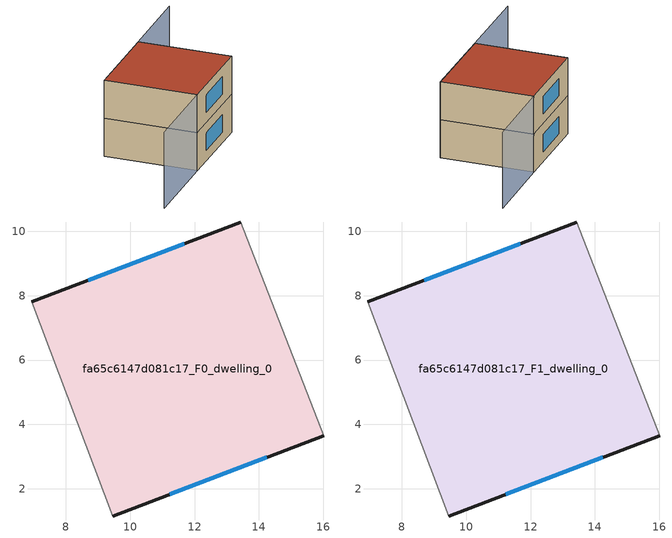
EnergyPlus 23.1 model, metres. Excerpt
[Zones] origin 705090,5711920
fa65c6147d081c17_F0_dwelling_0
 floor ground (EU_floor_Construction): 13.43,10.29 16.02,3.65 9.45,1.15 6.93,7.81 z0
 wall outside (EU_wall_Construction): 13.43,10.29 6.93,7.81 / 9.45,1.15 16.02,3.65 z0:3
 wall adiabatic (EU_wall_Construction): 16.02,3.65 13.43,10.29 / 6.93,7.81 9.45,1.15 z0:3
 window (EU_Window_Construction): 11.67,9.62 8.69,8.48 / 11.23,1.83 14.25,2.97 z0.81:2.19
fa65c6147d081c17_F1_dwelling_0
 floor to fa65c6147d081c17_F0_dwelling_0 (EU_floor_Construction): 13.43,10.29 16.02,3.65 9.45,1.15 6.93,7.81 z3
 wall outside (EU_wall_Construction): 13.43,10.29 6.93,7.81 / 9.45,1.15 16.02,3.65 z3:6
 wall adiabatic (EU_wall_Construction): 16.02,3.65 13.43,10.29 / 6.93,7.81 9.45,1.15 z3:6
 window (EU_Window_Construction): 11.67,9.62 8.69,8.48 / 11.23,1.83 14.25,2.97 z3.81:5.19
 roof outside (EU_roof_Construction): 16.02,3.65 13.43,10.29 6.93,7.81 9.45,1.15 z6
shading: 6.93,7.81 9.48,1.16 / 9.48,1.16 3.16,-1.26 / 16.03,3.62 13.43,10.29 / 13.43,10.29 19.47,12.64 z0:6
[Building]
EU S2 Campaign: North Axis=0; Terrain=City; Solar Distribution=FullExterior
[Site:Location]
London: Latitude=51.5; Longitude=-0.5; Time Zone=0; Elevation=25
[SizingPeriod:WeatherFileDays]
AnnualSizingPeriod: Begin Month=1; Begin Day of Month=1; End Month=12; End Day of Month=31; Day of Week for Start Day=Monday; Use Weather File Daylight Saving Period=No; Use Weather File Rain and Snow Indicators=No
[MATERIAL]
EU_InternalMass_Material: Roughness=MediumRough; Thickness=0.1; Conductivity=1; Density=1800; Specific Heat=900; Thermal Absorptance=0.9; Solar Absorptance=0.7; Visible Absorptance=0.7
[MATERIAL:NOMASS] Roughness=MediumRough; Thermal Absorptance=0.9; Solar Absorptance=0.7; Visible Absorptance=0.7
Name | Thermal Resistance
EU_wall_NoMass | 0.727863
EU_roof_NoMass | 0.773354
EU_floor_NoMass | 1.79329
[WINDOWMATERIAL:SIMPLEGLAZINGSYSTEM]
EU_Window_SimpleGlazing: UFactor=2.58614; Solar Heat Gain Coefficient=0.76; Visible Transmittance=0.76
[CONSTRUCTION]
EU_wall_Construction: EU_wall_NoMass
EU_roof_Construction: EU_roof_NoMass
EU_floor_Construction: EU_floor_NoMass
EU_Window_Construction: EU_Window_SimpleGlazing
EU_InternalMass_Construction: EU_InternalMass_Material
[ZONE] Type=1; Multiplier=1; Ceiling Height=autocalculate; Volume=149.433; Floor Area=autocalculate; Part of Total Floor Area=Yes
fa65c6147d081c17_F0_dwelling_0; fa65c6147d081c17_F1_dwelling_0
[INTERNALMASS] Construction=EU_InternalMass_Construction; Surface Area=49.8114
Name | Zone or ZoneList
fa65c6147d081c17_F0_dwelling_0_EU_InternalMass | fa65c6147d081c17_F0_dwelling_0
fa65c6147d081c17_F1_dwelling_0_EU_InternalMass | fa65c6147d081c17_F1_dwelling_0
[OTHEREQUIPMENT] Fuel Type=Electricity; Design Level Calculation Method=Watts/Area; Power per Zone Floor Area=1; Fraction Latent=0; Fraction Radiant=0; Fraction Lost=0; Carbon Dioxide Generation Rate=0; EndUse Subcategory=EU_Step8_InternalGains
Name | Zone or ZoneList or Space or SpaceList | Schedule
EU_Step8_InternalGain_fa65c6147d081c17_F0_dwelling_0_f000 | fa65c6147d081c17_F0_dwelling_0 | EU_Step8_GainSchedule_fa65c6147d081c17_F0_dwelling_0_f000
EU_Step8_InternalGain_fa65c6147d081c17_F1_dwelling_0_f000 | fa65c6147d081c17_F1_dwelling_0 | EU_Step8_GainSchedule_fa65c6147d081c17_F1_dwelling_0_f000
[ZONEVENTILATION:DESIGNFLOWRATE] Schedule=EU_AlwaysOn; Design Flow Rate Calculation Method=AirChanges/Hour; Air Changes per Hour=0.484901; Ventilation Type=Natural; Fan Pressure Rise=0; Fan Total Efficiency=1; Constant Term Coefficient=1; Temperature Term Coefficient=0; Velocity Term Coefficient=0; Velocity Squared Term Coefficient=0; Minimum Indoor Temperature=-100; Maximum Indoor Temperature=100; Delta Temperature=-100; Minimum Outdoor Temperature=-100; Maximum Outdoor Temperature=100; Maximum Wind Speed=40
Name | Zone or ZoneList or Space or SpaceList
EU_ConstantAir_fa65c6147d081c17_F0_dwelling_0 | fa65c6147d081c17_F0_dwelling_0
EU_ConstantAir_fa65c6147d081c17_F1_dwelling_0 | fa65c6147d081c17_F1_dwelling_0
[HVACTEMPLATE:THERMOSTAT] Constant Heating Setpoint=20; Constant Cooling Setpoint=50
EU_HeatOnly_fa65c6147d081c17_F0_dwelling_0; EU_HeatOnly_fa65c6147d081c17_F1_dwelling_0
[HVACTEMPLATE:ZONE:IDEALLOADSAIRSYSTEM] System Availability Schedule=EU_AlwaysOn; Maximum Heating Supply Air Temperature=50; Minimum Cooling Supply Air Temperature=13; Maximum Heating Supply Air Humidity Ratio=0.0156; Minimum Cooling Supply Air Humidity Ratio=0.0077; Heating Limit=NoLimit; Cooling Limit=NoLimit; Heating Availability Schedule=EU_AlwaysOn; Cooling Availability Schedule=EU_CoolingOff; Dehumidification Control Type=ConstantSensibleHeatRatio; Cooling Sensible Heat Ratio=0.7; Dehumidification Setpoint=60; Humidification Control Type=None; Humidification Setpoint=30; Outdoor Air Method=None; Outdoor Air Flow Rate per Person=0.00944; Outdoor Air Flow Rate per Zone Floor Area=0; Outdoor Air Flow Rate per Zone=0; Demand Controlled Ventilation Type=None; Outdoor Air Economizer Type=NoEconomizer; Heat Recovery Type=None; Sensible Heat Recovery Effectiveness=0.7; Latent Heat Recovery Effectiveness=0.65
Name | Template Thermostat
fa65c6147d081c17_F0_dwelling_0 | EU_HeatOnly_fa65c6147d081c17_F0_dwelling_0
fa65c6147d081c17_F1_dwelling_0 | EU_HeatOnly_fa65c6147d081c17_F1_dwelling_0
[SIZING:ZONE] Zone Cooling Design Supply Air Temperature Input Method=SupplyAirTemperature; Zone Cooling Design Supply Air Temperature=13; Zone Heating Design Supply Air Temperature Input Method=SupplyAirTemperature; Zone Heating Design Supply Air Temperature=50; Zone Cooling Design Supply Air Humidity Ratio=0.008; Zone Heating Design Supply Air Humidity Ratio=0.008; Cooling Design Air Flow Method=DesignDay; Cooling Design Air Flow Rate=0; Cooling Minimum Air Flow per Zone Floor Area=0.000762; Cooling Minimum Air Flow=0; Cooling Minimum Air Flow Fraction=0.2; Heating Design Air Flow Method=DesignDay; Heating Design Air Flow Rate=0; Heating Maximum Air Flow per Zone Floor Area=0.002032; Heating Maximum Air Flow=0.141576; Heating Maximum Air Flow Fraction=0.3; Account for Dedicated Outdoor Air System=No; Dedicated Outdoor Air System Control Strategy=NeutralSupplyAir; Dedicated Outdoor Air Low Setpoint Temperature for Design=autosize; Dedicated Outdoor Air High Setpoint Temperature for Design=autosize; Zone Load Sizing Method=Sensible Load Only No Latent Load; Zone Latent Cooling Design Supply Air Humidity Ratio Input Method=HumidityRatioDifference; Zone Cooling Design Supply Air Humidity Ratio Difference=0.005; Zone Latent Heating Design Supply Air Humidity Ratio Input Method=HumidityRatioDifference; Zone Humidification Design Supply Air Humidity Ratio Difference=0.005
fa65c6147d081c17_F0_dwelling_0; fa65c6147d081c17_F1_dwelling_0
[SCHEDULE:CONSTANT]
Name | Hourly Value
EU_AlwaysOn | 1
EU_CoolingOff | 0
[SCHEDULE:FILE] Column Number=1; Rows to Skip at Top=0; Number of Hours of Data=8760; Column Separator=Comma; Interpolate to Timestep=No; Minutes per Item=60; Adjust Schedule for Daylight Savings=Yes
Name | File
EU_Step8_GainSchedule_fa65c6147d081c17_F0_dwelling_0_f000 | ../../schedules/fa65c6147d081c17/fa65c6147d081c17_F0_dwelling_0_f000_gain.csv
EU_Step8_GainSchedule_fa65c6147d081c17_F1_dwelling_0_f000 | ../../schedules/fa65c6147d081c17/fa65c6147d081c17_F1_dwelling_0_f000_gain.csv
